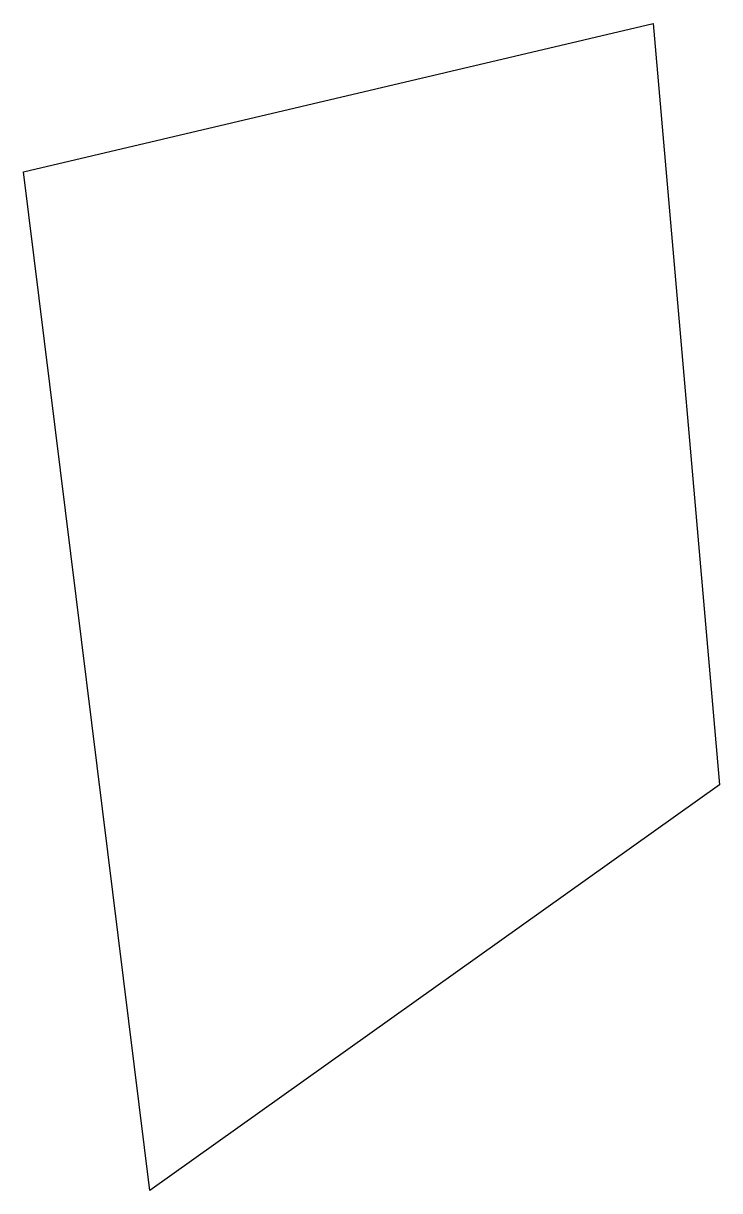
# Model space of a CAD drawing. Header units: millimetres. Extents: x -16.4 to 17, y -2.2 to 53.7.
import ezdxf

# ---------------------------------------------------------------- set-up
doc = ezdxf.new("R2010")
doc.units = ezdxf.units.MM

msp = doc.modelspace()

# ---------------------------------------------------------------- linework, layer by layer
for p, q in [((-16.356, 46.576), (13.791, 53.679)), ((13.791, 53.679), (16.979, 17.242)), ((-10.295, -2.188), (-16.356, 46.576)), ((16.979, 17.242), (-10.295, -2.188))]:
    msp.add_line(p, q)

doc.saveas('drawing.dxf')
